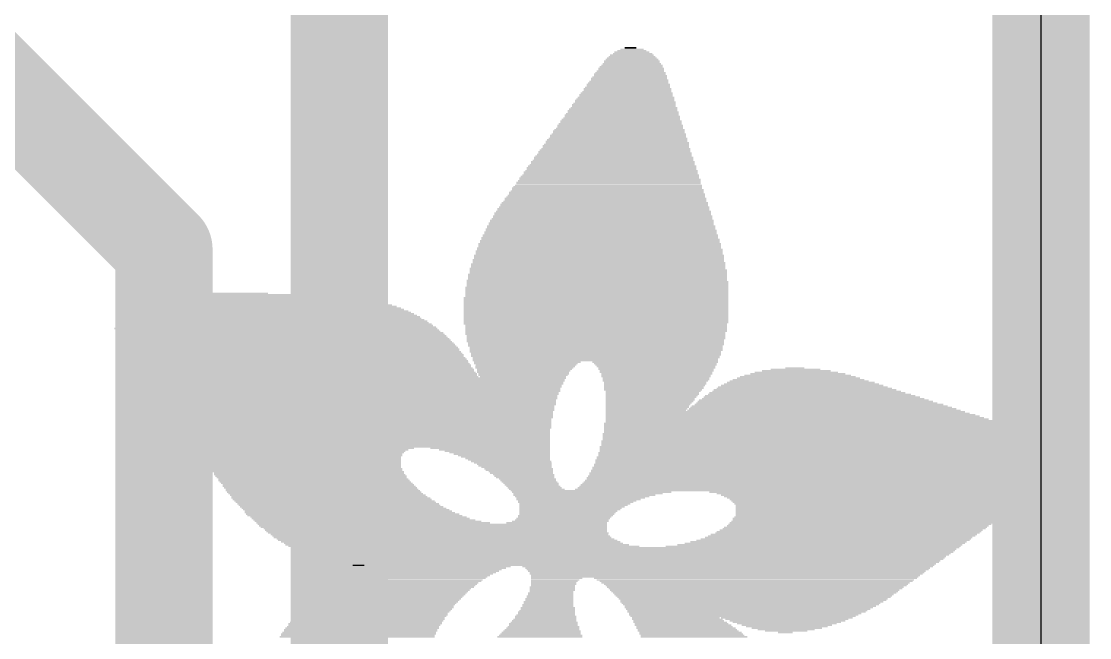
# Model space of a CAD drawing. Extents: x -5.7 to 21.7, y -5.3 to 25.5.
# Drawn here: x 13.852 to 16.637, y 6.608 to 8.215 of the extents above; entities that cross this region are included whole.
import ezdxf

# ---------------------------------------------------------------- set-up
doc = ezdxf.new("R2010")
doc.units = 0
for name, color, linetype in [('1', 12, 'CONTINUOUS'), ('16', 5, 'CONTINUOUS'), ('20', 53, 'CONTINUOUS'), ('21', 40, 'CONTINUOUS')]:
    doc.layers.add(name, color=color, linetype=linetype)

# ---------------------------------------------------------------- blocks, each defined once
blk = doc.blocks.new('RECT')
blk.add_solid([(-0.5, -0.5), (0.5, -0.5), (-0.5, 0.5), (0.5, 0.5)])

msp = doc.modelspace()

# ---------------------------------------------------------------- linework, layer by layer
at = {"layer": '1', "const_width": 0.254}
for points in [[(16.51, 16.51), (16.51, 0)], [(14.6812, 5.1562), (14.6812, 8.5714)], [(14.224, 7.62), (13.354, 8.49)], [(14.224, 7.62), (14.224, 5.969)]]:
    msp.add_lwpolyline(points, dxfattribs=at)
at = {"layer": '1', "const_width": 0.127}
for points in [[(14.2875, 7.62, 1), (14.1605, 7.62)], [(14.1791, 7.5751, 1), (14.2689, 7.6649)]]:
    msp.add_lwpolyline(points, format="xyb", dxfattribs=at)
at = {"layer": '16', "const_width": 0.254}
msp.add_lwpolyline([(16.51, 16.51), (16.51, 0)], dxfattribs=at)
at = {"layer": '20'}
msp.add_line((16.51, 14.097), (16.51, 2.413), dxfattribs=at)

# ---------------------------------------------------------------- block references
at = {"layer": '21'}
for p, xscale, yscale in [((15.4458, 8.1305), 0.1029, 0.0038), ((15.4439, 8.1343), 0.0915, 0.0039), ((15.4438, 8.1382), 0.0762, 0.0038), ((15.4439, 8.142), 0.0609, 0.0038), ((15.4401, 8.1458), 0.0305, 0.0038), ((15.4438, 8.1039), 0.1524, 0.0038), ((15.4438, 8.1115), 0.1448, 0.0038), ((15.4438, 8.1077), 0.1448, 0.0038), ((15.4439, 8.1153), 0.1371, 0.0038), ((15.4439, 8.1191), 0.1295, 0.0038), ((15.4439, 8.1229), 0.1219, 0.0038), ((15.4439, 8.1267), 0.1143, 0.0038), ((15.4401, 8.0734), 0.1905, 0.0038), ((15.4382, 8.0772), 0.1867, 0.0038), ((15.4401, 8.081), 0.1829, 0.0038), ((15.4401, 8.0848), 0.1753, 0.0038), ((15.442, 8.0924), 0.1715, 0.0038), ((15.442, 8.0886), 0.1715, 0.0038), ((15.4419, 8.0962), 0.1638, 0.0039), ((15.4438, 8.1001), 0.16, 0.0038), ((15.4343, 8.0505), 0.2172, 0.0038), ((15.4343, 8.0467), 0.2172, 0.0038), ((15.4343, 8.0543), 0.2096, 0.0038), ((15.4362, 8.0582), 0.2058, 0.0039), ((15.4363, 8.0658), 0.1981, 0.0038), ((15.4382, 8.062), 0.2019, 0.0038), ((15.4382, 8.0696), 0.1943, 0.0038), ((15.4286, 8.0239), 0.2438, 0.0038), ((15.4286, 8.0201), 0.2438, 0.0039), ((15.4305, 8.0277), 0.24, 0.0038), ((15.4305, 8.0315), 0.2324, 0.0038), ((15.4324, 8.0391), 0.2286, 0.0038), ((15.4324, 8.0353), 0.2286, 0.0038), ((15.4324, 8.0429), 0.221, 0.0038), ((15.4229, 7.9972), 0.2705, 0.0038), ((15.4229, 7.9934), 0.2705, 0.0038), ((15.4248, 8.001), 0.2667, 0.0038), ((15.4248, 8.0086), 0.2591, 0.0038), ((15.4267, 8.0048), 0.2629, 0.0038), ((15.4267, 8.0124), 0.2552, 0.0038), ((15.4286, 8.0162), 0.2514, 0.0038), ((15.4172, 7.9629), 0.3048, 0.0038), ((15.4172, 7.9705), 0.2972, 0.0038), ((15.4191, 7.9667), 0.301, 0.0038), ((15.4191, 7.9743), 0.2934, 0.0038), ((15.421, 7.9781), 0.2896, 0.0038), ((15.4191, 7.982), 0.2857, 0.0039), ((15.421, 7.9858), 0.2819, 0.0038), ((15.4229, 7.9896), 0.2781, 0.0038), ((15.4115, 7.9362), 0.3315, 0.0038), ((15.4134, 7.9439), 0.3277, 0.0039), ((15.4134, 7.94), 0.3277, 0.0038), ((15.4134, 7.9477), 0.3201, 0.0038), ((15.4153, 7.9553), 0.3163, 0.0038), ((15.4153, 7.9515), 0.3163, 0.0038), ((15.4153, 7.9591), 0.3086, 0.0038), ((15.4077, 7.9096), 0.3619, 0.0038), ((15.4077, 7.9172), 0.3543, 0.0038), ((15.4077, 7.9134), 0.3543, 0.0038), ((15.4096, 7.921), 0.3505, 0.0038), ((15.4096, 7.9286), 0.3429, 0.0038), ((15.4096, 7.9248), 0.3429, 0.0038), ((15.4115, 7.9324), 0.3391, 0.0038), ((15.4, 7.8791), 0.3924, 0.0038), ((15.4019, 7.8829), 0.3886, 0.0038), ((15.4019, 7.8905), 0.381, 0.0038), ((15.4019, 7.8867), 0.381, 0.0038), ((15.4038, 7.8943), 0.3772, 0.0038), ((15.4038, 7.9019), 0.3696, 0.0038), ((15.4057, 7.8981), 0.3734, 0.0038), ((15.4058, 7.9058), 0.3657, 0.0039), ((15.3944, 7.8524), 0.4191, 0.0038), ((15.3963, 7.86), 0.4153, 0.0038), ((15.3963, 7.8562), 0.4153, 0.0038), ((15.3962, 7.8638), 0.4076, 0.0038), ((15.3981, 7.8677), 0.4038, 0.0039), ((15.3981, 7.8753), 0.3962, 0.0038), ((15.4, 7.8715), 0.4, 0.0038), ((15.3905, 7.8257), 0.4496, 0.0038), ((15.3905, 7.8334), 0.442, 0.0038), ((15.3905, 7.8296), 0.442, 0.0039), ((15.3924, 7.8372), 0.4382, 0.0038), ((15.3924, 7.841), 0.4306, 0.0038), ((15.3943, 7.8486), 0.4268, 0.0038), ((15.3943, 7.8448), 0.4268, 0.0038), ((15.3829, 7.7953), 0.4801, 0.0038), ((15.3848, 7.7991), 0.4762, 0.0038), ((15.3848, 7.8067), 0.4686, 0.0038), ((15.3867, 7.8029), 0.4724, 0.0038), ((15.3867, 7.8105), 0.4648, 0.0038), ((15.3886, 7.8143), 0.461, 0.0038), ((15.3886, 7.8219), 0.4534, 0.0038), ((15.3886, 7.8181), 0.4534, 0.0038), ((15.3772, 7.7686), 0.5067, 0.0038), ((15.3791, 7.7724), 0.5029, 0.0038), ((15.3791, 7.78), 0.4953, 0.0038), ((15.381, 7.7762), 0.4991, 0.0038), ((15.381, 7.7838), 0.4915, 0.0038), ((15.3829, 7.7876), 0.4877, 0.0038), ((15.3829, 7.7915), 0.4801, 0.0039), ((15.3734, 7.7419), 0.5373, 0.0038), ((15.3734, 7.7457), 0.5295, 0.0038), ((15.3753, 7.7534), 0.5257, 0.0039), ((15.3753, 7.7495), 0.5257, 0.0038), ((15.3753, 7.7572), 0.5181, 0.0038), ((15.3772, 7.761), 0.5143, 0.0038), ((15.3791, 7.7648), 0.5105, 0.0038), ((15.3677, 7.7153), 0.5639, 0.0039), ((15.3677, 7.7114), 0.5639, 0.0038), ((15.3696, 7.7191), 0.5601, 0.0038), ((15.3696, 7.7267), 0.5525, 0.0038), ((15.3696, 7.7229), 0.5525, 0.0038), ((15.3715, 7.7305), 0.5487, 0.0038), ((15.3715, 7.7381), 0.5411, 0.0038), ((15.3715, 7.7343), 0.5411, 0.0038), ((15.3639, 7.6886), 0.5867, 0.0038), ((15.3639, 7.6848), 0.5867, 0.0038), ((15.3658, 7.6962), 0.5829, 0.0038), ((15.3658, 7.6924), 0.5829, 0.0038), ((15.3658, 7.7), 0.5753, 0.0038), ((15.3677, 7.7076), 0.5715, 0.0038), ((15.3677, 7.7038), 0.5715, 0.0038), ((15.3619, 7.6581), 0.6134, 0.0038), ((15.3619, 7.6657), 0.6058, 0.0038), ((15.3619, 7.6619), 0.6058, 0.0038), ((15.3619, 7.6733), 0.5982, 0.0038), ((15.3638, 7.6695), 0.602, 0.0038), ((15.3638, 7.681), 0.5944, 0.0038), ((15.3638, 7.6772), 0.5944, 0.0039), ((15.36, 7.6352), 0.6324, 0.0038), ((15.36, 7.6314), 0.6324, 0.0038), ((15.36, 7.6429), 0.6248, 0.0038), ((15.36, 7.6391), 0.6248, 0.0039), ((15.36, 7.6505), 0.6172, 0.0038), ((15.3619, 7.6467), 0.621, 0.0038), ((15.3619, 7.6543), 0.6134, 0.0038), ((15.3582, 7.6048), 0.6515, 0.0038), ((15.3582, 7.601), 0.6515, 0.0039), ((15.3582, 7.6162), 0.6439, 0.0038), ((15.3582, 7.6124), 0.6439, 0.0038), ((15.3582, 7.6086), 0.6439, 0.0038), ((15.3581, 7.6238), 0.6362, 0.0038), ((15.3601, 7.62), 0.6401, 0.0038), ((15.36, 7.6276), 0.6324, 0.0038), ((15.3562, 7.5819), 0.663, 0.0038), ((15.3562, 7.5781), 0.663, 0.0038), ((15.3562, 7.5743), 0.663, 0.0038), ((15.3562, 7.5933), 0.6554, 0.0038), ((15.3562, 7.5895), 0.6554, 0.0038), ((15.3581, 7.5857), 0.6592, 0.0038), ((15.3582, 7.5971), 0.6515, 0.0038), ((15.3543, 7.5552), 0.6744, 0.0038), ((15.3543, 7.5514), 0.6744, 0.0038), ((15.3543, 7.5476), 0.6744, 0.0038), ((15.3543, 7.5705), 0.6668, 0.0038), ((15.3562, 7.5667), 0.6706, 0.0038), ((15.3562, 7.5629), 0.6706, 0.0039), ((15.3562, 7.559), 0.6706, 0.0038), ((15.3524, 7.5209), 0.6858, 0.0038), ((15.3524, 7.5171), 0.6858, 0.0038), ((15.3524, 7.54), 0.6782, 0.0038), ((15.3543, 7.5362), 0.682, 0.0038), ((15.3543, 7.5324), 0.682, 0.0038), ((15.3543, 7.5286), 0.682, 0.0038), ((15.3543, 7.5248), 0.682, 0.0039), ((15.3543, 7.5438), 0.6744, 0.0038), ((14.4514, 7.4905), 0.6287, 0.0038), ((14.4475, 7.4943), 0.6058, 0.0038), ((14.4399, 7.4981), 0.5754, 0.0038), ((14.4323, 7.5019), 0.5372, 0.0038), ((14.3447, 7.5057), 0.3009, 0.0038), ((15.3505, 7.4943), 0.6896, 0.0038), ((15.3505, 7.4905), 0.6896, 0.0038), ((15.3524, 7.5133), 0.6858, 0.0038), ((15.3524, 7.5095), 0.6858, 0.0038), ((15.3524, 7.5057), 0.6858, 0.0038), ((15.3524, 7.5019), 0.6858, 0.0038), ((15.3524, 7.4981), 0.6858, 0.0038), ((14.478, 7.4676), 0.7278, 0.0038), ((14.4818, 7.4638), 0.7354, 0.0038), ((14.4742, 7.4714), 0.7124, 0.0038), ((14.4647, 7.479), 0.6858, 0.0038), ((14.4704, 7.4752), 0.6972, 0.0038), ((14.4609, 7.4828), 0.6705, 0.0038), ((14.4571, 7.4867), 0.6477, 0.0039), ((15.3505, 7.4867), 0.6896, 0.0039), ((15.3505, 7.4828), 0.6896, 0.0038), ((15.3505, 7.479), 0.6896, 0.0038), ((15.3505, 7.4752), 0.6896, 0.0038), ((15.3505, 7.4714), 0.6896, 0.0038), ((15.3505, 7.4676), 0.6896, 0.0038), ((15.3505, 7.4638), 0.6896, 0.0038), ((14.5046, 7.4333), 0.8115, 0.0038), ((14.5009, 7.4371), 0.8039, 0.0038), ((14.4971, 7.4447), 0.7887, 0.0038), ((14.499, 7.4409), 0.7925, 0.0038), ((14.4875, 7.4562), 0.762, 0.0038), ((14.4913, 7.4524), 0.7696, 0.0038), ((14.4952, 7.4486), 0.7773, 0.0039), ((14.4856, 7.46), 0.7506, 0.0038), ((15.3505, 7.46), 0.6896, 0.0038), ((15.3505, 7.4562), 0.6896, 0.0038), ((15.3505, 7.4524), 0.6896, 0.0038), ((15.3505, 7.4486), 0.6896, 0.0039), ((15.3505, 7.4447), 0.6896, 0.0038), ((15.3505, 7.4409), 0.6896, 0.0038), ((15.3505, 7.4371), 0.6896, 0.0038), ((15.3505, 7.4333), 0.6896, 0.0038), ((14.5161, 7.4143), 0.842, 0.0038), ((14.5104, 7.4257), 0.823, 0.0038), ((14.5123, 7.4219), 0.8268, 0.0038), ((14.5161, 7.4181), 0.8344, 0.0038), ((14.5199, 7.4104), 0.842, 0.0039), ((14.5218, 7.4066), 0.8458, 0.0038), ((14.5066, 7.4295), 0.8153, 0.0038), ((15.3505, 7.4295), 0.6896, 0.0038), ((15.3486, 7.4257), 0.6858, 0.0038), ((15.3505, 7.4219), 0.682, 0.0038), ((15.3505, 7.4181), 0.682, 0.0038), ((15.3505, 7.4143), 0.682, 0.0038), ((15.3505, 7.4104), 0.682, 0.0039), ((15.3505, 7.4066), 0.682, 0.0038), ((14.5256, 7.4028), 0.8534, 0.0038), ((14.5276, 7.399), 0.8573, 0.0038), ((14.5295, 7.3952), 0.8611, 0.0038), ((14.5333, 7.3914), 0.8611, 0.0038), ((14.5352, 7.3876), 0.8649, 0.0038), ((14.5371, 7.3838), 0.8687, 0.0038), ((14.5409, 7.38), 0.8687, 0.0038), ((15.3486, 7.4028), 0.6782, 0.0038), ((15.3486, 7.399), 0.6782, 0.0038), ((15.3505, 7.3952), 0.6744, 0.0038), ((15.3505, 7.3914), 0.6744, 0.0038), ((15.3505, 7.3876), 0.6744, 0.0038), ((15.3486, 7.3838), 0.6706, 0.0038), ((15.3486, 7.38), 0.6706, 0.0038), ((14.5427, 7.3762), 0.8725, 0.0038), ((14.5465, 7.3723), 0.8725, 0.0039), ((14.5485, 7.3685), 0.8763, 0.0038), ((14.5523, 7.3647), 0.8763, 0.0038), ((14.5562, 7.3609), 0.8763, 0.0038), ((14.5562, 7.3571), 0.8763, 0.0038), ((14.56, 7.3533), 0.8763, 0.0038), ((14.5638, 7.3495), 0.8763, 0.0038), ((15.3505, 7.3762), 0.6668, 0.0038), ((15.3505, 7.3723), 0.6668, 0.0039), ((15.3486, 7.3685), 0.663, 0.0038), ((15.3505, 7.3647), 0.6592, 0.0038), ((15.3505, 7.3609), 0.6592, 0.0038), ((15.3505, 7.3571), 0.6592, 0.0038), ((15.3486, 7.3533), 0.6553, 0.0038), ((15.3505, 7.3495), 0.6515, 0.0038), ((14.5657, 7.3457), 0.8801, 0.0038), ((14.5676, 7.3419), 0.8763, 0.0038), ((14.5732, 7.3342), 0.8801, 0.0039), ((14.5714, 7.3381), 0.8763, 0.0038), ((14.577, 7.3304), 0.8801, 0.0038), ((14.579, 7.3266), 0.8763, 0.0038), ((14.5828, 7.3228), 0.8763, 0.0038), ((15.3486, 7.3419), 0.6477, 0.0038), ((15.3505, 7.3457), 0.6515, 0.0038), ((15.3486, 7.3342), 0.6401, 0.0039), ((15.3486, 7.3304), 0.6401, 0.0038), ((15.3505, 7.3381), 0.6439, 0.0038), ((15.1715, 7.3266), 0.2781, 0.0038), ((15.1677, 7.3228), 0.2705, 0.0038), ((15.5048, 7.3266), 0.3276, 0.0038), ((15.5048, 7.3228), 0.32, 0.0038), ((14.5846, 7.319), 0.8801, 0.0038), ((14.5866, 7.3152), 0.8763, 0.0038), ((14.5904, 7.3114), 0.8763, 0.0038), ((14.5943, 7.3076), 0.8763, 0.0038), ((14.5943, 7.3038), 0.8763, 0.0038), ((14.5981, 7.3), 0.8763, 0.0038), ((14.6019, 7.2961), 0.8763, 0.0039), ((15.1657, 7.3152), 0.259, 0.0038), ((15.1638, 7.3114), 0.2552, 0.0038), ((15.1677, 7.319), 0.2629, 0.0038), ((15.1638, 7.3076), 0.2476, 0.0038), ((15.1619, 7.3038), 0.2438, 0.0038), ((15.16, 7.3), 0.24, 0.0038), ((15.1619, 7.2961), 0.2362, 0.0039), ((15.5067, 7.319), 0.3162, 0.0038), ((15.5067, 7.3152), 0.3086, 0.0038), ((15.5086, 7.3114), 0.3048, 0.0038), ((15.5067, 7.3076), 0.301, 0.0038), ((15.5086, 7.3038), 0.2972, 0.0038), ((15.5067, 7.3), 0.2934, 0.0038), ((15.5086, 7.2961), 0.2896, 0.0039), ((15.8763, 7.2961), 0.2477, 0.0039), ((15.8725, 7.3), 0.2171, 0.0038), ((15.8725, 7.3038), 0.1791, 0.0038), ((15.8706, 7.3076), 0.1295, 0.0038), ((15.8687, 7.3114), 0.0495, 0.0038), ((14.6019, 7.2923), 0.8763, 0.0038), ((14.6057, 7.2885), 0.8763, 0.0038), ((14.7218, 7.2847), 1.1011, 0.0038), ((14.7218, 7.2809), 1.0935, 0.0038), ((14.7218, 7.2771), 1.0935, 0.0038), ((14.7218, 7.2733), 1.0859, 0.0038), ((14.7238, 7.2695), 1.0821, 0.0038), ((14.7238, 7.2657), 1.0745, 0.0038), ((15.16, 7.2923), 0.2324, 0.0038), ((15.16, 7.2885), 0.2248, 0.0038), ((15.5067, 7.2923), 0.2858, 0.0038), ((15.5067, 7.2885), 0.2858, 0.0038), ((15.5067, 7.2847), 0.2782, 0.0038), ((15.5067, 7.2809), 0.2782, 0.0038), ((15.5048, 7.2771), 0.2744, 0.0038), ((15.5048, 7.2733), 0.2667, 0.0038), ((15.5048, 7.2695), 0.2667, 0.0038), ((15.5029, 7.2657), 0.2629, 0.0038), ((15.8877, 7.2657), 0.423, 0.0038), ((15.8858, 7.2695), 0.4038, 0.0038), ((15.8839, 7.2733), 0.3848, 0.0038), ((15.8801, 7.2771), 0.362, 0.0038), ((15.8782, 7.2809), 0.3429, 0.0038), ((15.8782, 7.2847), 0.32, 0.0038), ((15.8763, 7.2885), 0.301, 0.0038), ((15.8763, 7.2923), 0.2781, 0.0038), ((14.7238, 7.2619), 1.0745, 0.0038), ((14.7237, 7.2581), 1.0668, 0.0039), ((14.7256, 7.2542), 1.0629, 0.0038), ((14.7256, 7.2466), 1.0553, 0.0038), ((14.7276, 7.2504), 1.0591, 0.0038), ((14.7276, 7.2428), 1.0515, 0.0038), ((14.7276, 7.239), 1.0439, 0.0038), ((15.501, 7.2619), 0.2591, 0.0038), ((15.501, 7.2581), 0.2591, 0.0039), ((15.4991, 7.2542), 0.2553, 0.0038), ((15.4991, 7.2504), 0.2476, 0.0038), ((15.4972, 7.2466), 0.2438, 0.0038), ((15.4972, 7.2428), 0.2438, 0.0038), ((15.4953, 7.239), 0.24, 0.0038), ((15.9087, 7.239), 0.5487, 0.0038), ((15.9068, 7.2428), 0.5295, 0.0038), ((15.9011, 7.2466), 0.5105, 0.0038), ((15.8992, 7.2504), 0.4915, 0.0038), ((15.8953, 7.2542), 0.4762, 0.0038), ((15.8934, 7.2581), 0.4572, 0.0039), ((15.8896, 7.2619), 0.442, 0.0038), ((14.7276, 7.2352), 1.0439, 0.0038), ((14.7294, 7.2314), 1.0401, 0.0038), ((14.7294, 7.2276), 1.0325, 0.0038), ((14.7314, 7.2238), 1.0287, 0.0038), ((14.7314, 7.22), 1.0287, 0.0039), ((14.7332, 7.2161), 1.0249, 0.0038), ((14.7332, 7.2123), 1.0173, 0.0038), ((15.4934, 7.2352), 0.2362, 0.0038), ((15.4915, 7.2314), 0.2324, 0.0038), ((15.4915, 7.2276), 0.2324, 0.0038), ((15.4896, 7.2238), 0.2286, 0.0038), ((15.4858, 7.2161), 0.2209, 0.0038), ((15.4877, 7.22), 0.2247, 0.0039), ((15.4839, 7.2123), 0.2171, 0.0038), ((15.9334, 7.2123), 0.6668, 0.0038), ((15.9316, 7.2161), 0.6477, 0.0038), ((15.9258, 7.22), 0.6286, 0.0039), ((15.922, 7.2238), 0.6134, 0.0038), ((15.9182, 7.2276), 0.5982, 0.0038), ((15.9163, 7.2314), 0.5791, 0.0038), ((15.9125, 7.2352), 0.5639, 0.0038), ((14.7352, 7.2085), 1.0135, 0.0038), ((14.7352, 7.2047), 1.0135, 0.0038), ((14.7371, 7.2009), 1.0096, 0.0038), ((14.7371, 7.1971), 1.002, 0.0038), ((14.739, 7.1933), 0.9982, 0.0038), ((14.739, 7.1895), 0.9982, 0.0038), ((14.7409, 7.1857), 0.9944, 0.0038), ((15.482, 7.2047), 0.2133, 0.0038), ((15.8439, 7.1971), 0.9372, 0.0038), ((15.8496, 7.1933), 0.9486, 0.0038), ((15.863, 7.1857), 0.9753, 0.0038), ((15.4839, 7.2085), 0.2171, 0.0038), ((15.4801, 7.2009), 0.2095, 0.0038), ((15.8573, 7.1895), 0.9639, 0.0038), ((15.9449, 7.2009), 0.7125, 0.0038), ((15.9411, 7.2047), 0.6973, 0.0038), ((15.9372, 7.2085), 0.682, 0.0038), ((14.7428, 7.1819), 0.9906, 0.0039), ((14.7409, 7.178), 0.9868, 0.0038), ((14.7428, 7.1742), 0.983, 0.0038), ((14.7447, 7.1704), 0.9792, 0.0038), ((14.7466, 7.1666), 0.9754, 0.0038), ((14.7466, 7.1628), 0.9754, 0.0038), ((14.7485, 7.159), 0.9716, 0.0038), ((14.7504, 7.1552), 0.9678, 0.0038), ((15.8896, 7.1666), 1.0364, 0.0038), ((15.8953, 7.1628), 1.0478, 0.0038), ((15.9029, 7.159), 1.063, 0.0038), ((15.9087, 7.1552), 1.0745, 0.0038), ((15.8744, 7.178), 0.9982, 0.0038), ((15.8801, 7.1742), 1.0096, 0.0038), ((15.8858, 7.1704), 1.021, 0.0038), ((15.8687, 7.1819), 0.9867, 0.0039), ((14.7505, 7.1514), 0.9601, 0.0038), ((14.7505, 7.1476), 0.9601, 0.0038), ((14.7523, 7.1438), 0.9563, 0.0039), ((14.7543, 7.1399), 0.9525, 0.0038), ((14.7561, 7.1361), 0.9487, 0.0038), ((14.7561, 7.1323), 0.9487, 0.0038), ((14.7581, 7.1285), 0.9449, 0.0038), ((15.9258, 7.1399), 1.1164, 0.0038), ((15.9296, 7.1361), 1.124, 0.0038), ((15.9315, 7.1323), 1.1278, 0.0038), ((15.9353, 7.1285), 1.1354, 0.0038), ((15.9239, 7.1438), 1.1049, 0.0039), ((15.9144, 7.1514), 1.0859, 0.0038), ((15.9182, 7.1476), 1.0935, 0.0038), ((14.7599, 7.1247), 0.9411, 0.0038), ((14.7619, 7.1209), 0.9373, 0.0038), ((14.7619, 7.1171), 0.9373, 0.0038), ((14.7637, 7.1133), 0.9335, 0.0038), ((14.7657, 7.1095), 0.9297, 0.0038), ((14.7657, 7.1057), 0.9297, 0.0039), ((14.5904, 7.1018), 0.5715, 0.0038), ((15.0743, 7.1018), 0.3124, 0.0038), ((15.9411, 7.1057), 1.1621, 0.0039), ((15.9411, 7.1018), 1.1621, 0.0038), ((15.9372, 7.1209), 1.1468, 0.0038), ((15.9391, 7.1171), 1.1506, 0.0038), ((15.9391, 7.1133), 1.1506, 0.0038), ((15.9411, 7.1095), 1.1545, 0.0038), ((15.9372, 7.1247), 1.1392, 0.0038), ((14.5847, 7.098), 0.5524, 0.0038), ((14.5828, 7.0942), 0.541, 0.0038), ((14.5809, 7.0904), 0.5372, 0.0038), ((14.5809, 7.0866), 0.5296, 0.0038), ((14.5828, 7.0828), 0.5258, 0.0038), ((14.5828, 7.079), 0.5182, 0.0038), ((14.5828, 7.0752), 0.5182, 0.0038), ((14.5847, 7.0714), 0.5144, 0.0038), ((15.0857, 7.098), 0.2896, 0.0038), ((15.0934, 7.0942), 0.2743, 0.0038), ((15.0991, 7.0904), 0.2629, 0.0038), ((15.1048, 7.0866), 0.2515, 0.0038), ((15.1105, 7.0828), 0.2401, 0.0038), ((15.1143, 7.079), 0.2324, 0.0038), ((15.12, 7.0752), 0.221, 0.0038), ((15.1238, 7.0714), 0.2134, 0.0038), ((15.9392, 7.0714), 1.1811, 0.0038), ((15.9411, 7.079), 1.1773, 0.0038), ((15.9411, 7.0752), 1.1773, 0.0038), ((15.943, 7.0866), 1.1735, 0.0038), ((15.943, 7.0828), 1.1735, 0.0038), ((15.9411, 7.0904), 1.1697, 0.0038), ((15.943, 7.098), 1.1659, 0.0038), ((15.943, 7.0942), 1.1659, 0.0038), ((14.5866, 7.0676), 0.5106, 0.0039), ((14.5885, 7.0637), 0.5068, 0.0038), ((14.5885, 7.0599), 0.5068, 0.0038), ((14.5904, 7.0561), 0.503, 0.0038), ((14.5923, 7.0523), 0.4992, 0.0038), ((14.5942, 7.0485), 0.503, 0.0038), ((14.5962, 7.0447), 0.4991, 0.0038), ((15.1295, 7.0676), 0.2096, 0.0039), ((15.1334, 7.0637), 0.2019, 0.0038), ((15.1372, 7.0599), 0.1943, 0.0038), ((15.1391, 7.0561), 0.1905, 0.0038), ((15.1429, 7.0523), 0.1829, 0.0038), ((15.1486, 7.0485), 0.1791, 0.0038), ((15.1505, 7.0447), 0.1753, 0.0038), ((15.9335, 7.0447), 1.1925, 0.0038), ((15.9373, 7.0523), 1.1925, 0.0038), ((15.9373, 7.0485), 1.1925, 0.0038), ((15.9392, 7.0599), 1.1887, 0.0038), ((15.9392, 7.0561), 1.1887, 0.0038), ((15.9392, 7.0676), 1.1811, 0.0039), ((15.9411, 7.0637), 1.1849, 0.0038), ((14.6, 7.0409), 0.4991, 0.0038), ((14.6019, 7.0371), 0.4953, 0.0038), ((14.6038, 7.0333), 0.4991, 0.0038), ((14.6075, 7.0295), 0.4991, 0.0039), ((14.6095, 7.0256), 0.4953, 0.0038), ((14.6151, 7.018), 0.4991, 0.0038), ((14.6133, 7.0218), 0.4953, 0.0038), ((15.1543, 7.0409), 0.1676, 0.0038), ((15.1562, 7.0371), 0.1638, 0.0038), ((15.1619, 7.0333), 0.16, 0.0038), ((15.1638, 7.0295), 0.1562, 0.0039), ((15.1657, 7.0256), 0.1524, 0.0038), ((15.1714, 7.0218), 0.1486, 0.0038), ((15.1733, 7.018), 0.1448, 0.0038), ((15.922, 7.018), 1.2002, 0.0038), ((15.9258, 7.0256), 1.2002, 0.0038), ((15.9258, 7.0218), 1.2002, 0.0038), ((15.9277, 7.0295), 1.1964, 0.0039), ((15.9315, 7.0371), 1.1964, 0.0038), ((15.9315, 7.0333), 1.1964, 0.0038), ((15.9335, 7.0409), 1.1925, 0.0038), ((14.6189, 7.0142), 0.4991, 0.0038), ((14.6227, 7.0104), 0.4991, 0.0038), ((14.6265, 7.0066), 0.4991, 0.0038), ((14.6285, 7.0028), 0.503, 0.0038), ((14.6323, 6.999), 0.503, 0.0038), ((14.6362, 6.9952), 0.5029, 0.0038), ((14.6381, 6.9914), 0.5067, 0.0039), ((14.6419, 6.9875), 0.5067, 0.0038), ((15.1771, 7.0142), 0.1448, 0.0038), ((15.181, 7.0104), 0.1447, 0.0038), ((15.1829, 7.0066), 0.1409, 0.0038), ((15.1867, 7.0028), 0.1409, 0.0038), ((15.1905, 6.999), 0.141, 0.0038), ((15.1962, 6.9952), 0.1448, 0.0038), ((15.8134, 6.9914), 1.3716, 0.0039), ((15.3391, 6.9875), 0.4153, 0.0038), ((15.8991, 6.9952), 1.2078, 0.0038), ((15.9049, 6.999), 1.2039, 0.0038), ((15.9087, 7.0028), 1.2039, 0.0038), ((15.9125, 7.0066), 1.2039, 0.0038), ((15.9163, 7.0104), 1.204, 0.0038), ((15.9182, 7.0142), 1.2002, 0.0038), ((16.0706, 6.9875), 0.8496, 0.0038), ((14.6456, 6.9837), 0.5067, 0.0038), ((14.6514, 6.9799), 0.5105, 0.0038), ((14.659, 6.9723), 0.5182, 0.0038), ((14.6552, 6.9761), 0.5105, 0.0038), ((14.6628, 6.9685), 0.5182, 0.0038), ((14.6685, 6.9647), 0.522, 0.0038), ((14.6723, 6.9609), 0.522, 0.0038), ((15.3295, 6.9837), 0.3886, 0.0038), ((15.32, 6.9799), 0.3696, 0.0038), ((15.3143, 6.9761), 0.3506, 0.0038), ((15.3105, 6.9723), 0.3353, 0.0038), ((15.3048, 6.9685), 0.3239, 0.0038), ((15.301, 6.9647), 0.3086, 0.0038), ((15.2972, 6.9609), 0.3009, 0.0038), ((16.0782, 6.9837), 0.8268, 0.0038), ((16.0801, 6.9799), 0.8078, 0.0038), ((16.0821, 6.9761), 0.7963, 0.0038), ((16.0839, 6.9723), 0.7848, 0.0038), ((16.0839, 6.9685), 0.7696, 0.0038), ((16.0839, 6.9647), 0.762, 0.0038), ((16.0839, 6.9609), 0.7544, 0.0038), ((14.678, 6.9571), 0.5258, 0.0038), ((14.6818, 6.9533), 0.5258, 0.0039), ((14.6875, 6.9494), 0.5295, 0.0038), ((14.6933, 6.9456), 0.5334, 0.0038), ((14.699, 6.9418), 0.5372, 0.0038), ((14.7047, 6.938), 0.541, 0.0038), ((14.7085, 6.9342), 0.5486, 0.0038), ((15.2953, 6.9571), 0.2895, 0.0038), ((15.2915, 6.9533), 0.2819, 0.0039), ((15.2877, 6.9494), 0.2743, 0.0038), ((15.2839, 6.9456), 0.2667, 0.0038), ((15.2781, 6.938), 0.2552, 0.0038), ((15.2762, 6.9342), 0.2514, 0.0038), ((15.282, 6.9418), 0.2629, 0.0038), ((16.082, 6.9571), 0.743, 0.0038), ((16.082, 6.9533), 0.7354, 0.0039), ((16.0801, 6.9494), 0.7316, 0.0038), ((16.0763, 6.9456), 0.7239, 0.0038), ((16.0743, 6.9418), 0.7201, 0.0038), ((16.0706, 6.938), 0.7125, 0.0038), ((16.0687, 6.9342), 0.7087, 0.0038), ((14.7162, 6.9304), 0.5563, 0.0038), ((14.7218, 6.9266), 0.5601, 0.0038), ((14.7314, 6.9228), 0.5639, 0.0038), ((14.737, 6.919), 0.5677, 0.0038), ((14.7466, 6.9152), 0.5792, 0.0039), ((14.7561, 6.9113), 0.5905, 0.0038), ((14.7695, 6.9075), 0.6096, 0.0038), ((14.9238, 6.9037), 0.9106, 0.0038), ((15.2477, 6.9075), 0.2629, 0.0038), ((15.2572, 6.9113), 0.2515, 0.0038), ((15.261, 6.9152), 0.2439, 0.0039), ((15.2648, 6.919), 0.2439, 0.0038), ((15.2705, 6.9266), 0.2476, 0.0038), ((15.2686, 6.9228), 0.2438, 0.0038), ((15.2743, 6.9304), 0.2476, 0.0038), ((16.0382, 6.9037), 0.6858, 0.0038), ((16.042, 6.9075), 0.6858, 0.0038), ((16.0477, 6.9113), 0.6896, 0.0038), ((16.0534, 6.919), 0.6934, 0.0038), ((16.0515, 6.9152), 0.6896, 0.0039), ((16.0592, 6.9228), 0.6973, 0.0038), ((16.063, 6.9266), 0.6973, 0.0038), ((16.0668, 6.9304), 0.7049, 0.0038), ((14.9257, 6.8999), 0.9068, 0.0038), ((14.9276, 6.8961), 0.903, 0.0038), ((14.9314, 6.8923), 0.8954, 0.0038), ((14.9333, 6.8885), 0.8916, 0.0038), ((14.9352, 6.8847), 0.8878, 0.0038), ((14.939, 6.8809), 0.8878, 0.0038), ((14.9428, 6.8771), 0.8801, 0.0039), ((15.9963, 6.8771), 0.6934, 0.0039), ((16.0058, 6.8809), 0.6896, 0.0038), ((16.0096, 6.8847), 0.6896, 0.0038), ((16.0153, 6.8885), 0.6858, 0.0038), ((16.023, 6.8923), 0.6858, 0.0038), ((16.0268, 6.8961), 0.6858, 0.0038), ((16.0325, 6.8999), 0.682, 0.0038), ((14.9466, 6.8732), 0.8801, 0.0038), ((14.9505, 6.8694), 0.8801, 0.0038), ((14.9581, 6.8656), 0.8801, 0.0038), ((14.9638, 6.8618), 0.8839, 0.0038), ((14.9714, 6.858), 0.884, 0.0038), ((14.9791, 6.8542), 0.8839, 0.0038), ((14.9886, 6.8504), 0.8953, 0.0038), ((15.9334, 6.8504), 0.743, 0.0038), ((15.9468, 6.8542), 0.7315, 0.0038), ((15.9563, 6.858), 0.7201, 0.0038), ((15.9677, 6.8618), 0.7124, 0.0038), ((15.9754, 6.8656), 0.7049, 0.0038), ((15.983, 6.8694), 0.6973, 0.0038), ((15.9906, 6.8732), 0.6972, 0.0038), ((15.0057, 6.8466), 0.9144, 0.0038), ((15.4267, 6.8428), 1.7412, 0.0038), ((15.4267, 6.839), 1.726, 0.0039), ((15.4286, 6.8351), 1.7145, 0.0038), ((15.4305, 6.8313), 1.703, 0.0038), ((15.4305, 6.8275), 1.6878, 0.0038), ((15.4324, 6.8237), 1.6764, 0.0038), ((15.9163, 6.8466), 0.7696, 0.0038), ((15.4343, 6.8199), 1.6574, 0.0038), ((15.4382, 6.8161), 1.6421, 0.0038), ((15.442, 6.8123), 1.6269, 0.0038), ((15.4438, 6.8085), 1.6078, 0.0038), ((15.4496, 6.8047), 1.5887, 0.0038), ((15.4553, 6.8009), 1.5621, 0.0039), ((14.7314, 6.797), 0.0305, 0.0038), ((14.9543, 6.7932), 0.3467, 0.0038), ((15.5143, 6.797), 1.4364, 0.0038), ((15.6934, 6.7932), 1.0706, 0.0038), ((14.8838, 6.7666), 0.3657, 0.0038), ((14.8914, 6.7704), 0.3658, 0.0038), ((14.9009, 6.7742), 0.362, 0.0038), ((14.9105, 6.778), 0.3581, 0.0038), ((14.92, 6.7818), 0.3543, 0.0038), ((14.9295, 6.7856), 0.3505, 0.0038), ((14.9428, 6.7894), 0.3467, 0.0038), ((15.6934, 6.7894), 1.0554, 0.0038), ((15.6934, 6.7856), 1.0478, 0.0038), ((15.6915, 6.7818), 1.0363, 0.0038), ((15.6915, 6.778), 1.0287, 0.0038), ((15.6896, 6.7742), 1.0249, 0.0038), ((15.6877, 6.7704), 1.0135, 0.0038), ((15.6858, 6.7666), 1.0097, 0.0038), ((14.8419, 6.7399), 0.381, 0.0038), ((14.8457, 6.7437), 0.381, 0.0038), ((14.8514, 6.7475), 0.3772, 0.0038), ((14.8571, 6.7513), 0.3734, 0.0038), ((14.8647, 6.7551), 0.3734, 0.0038), ((14.8685, 6.7589), 0.3734, 0.0038), ((14.878, 6.7628), 0.3695, 0.0039), ((15.2362, 6.7399), 0.1181, 0.0038), ((15.2476, 6.7628), 0.1334, 0.0039), ((15.2438, 6.7589), 0.1258, 0.0038), ((15.2419, 6.7551), 0.122, 0.0038), ((15.24, 6.7513), 0.1182, 0.0038), ((15.24, 6.7475), 0.1182, 0.0038), ((15.2381, 6.7437), 0.1143, 0.0038), ((15.7658, 6.7628), 0.842, 0.0039), ((15.7658, 6.7589), 0.8268, 0.0038), ((15.7677, 6.7551), 0.8154, 0.0038), ((15.7658, 6.7513), 0.8039, 0.0038), ((15.7677, 6.7475), 0.7925, 0.0038), ((15.7677, 6.7437), 0.7848, 0.0038), ((15.7658, 6.7399), 0.7734, 0.0038), ((14.8038, 6.7094), 0.3887, 0.0038), ((14.8076, 6.7132), 0.3886, 0.0038), ((14.8133, 6.717), 0.3848, 0.0038), ((14.8171, 6.7208), 0.3848, 0.0038), ((14.8209, 6.7247), 0.3848, 0.0039), ((14.8247, 6.7285), 0.3848, 0.0038), ((14.8304, 6.7323), 0.381, 0.0038), ((14.8342, 6.7361), 0.381, 0.0038), ((15.2286, 6.7094), 0.1257, 0.0038), ((15.2305, 6.717), 0.1219, 0.0038), ((15.2305, 6.7132), 0.1219, 0.0038), ((15.2324, 6.7247), 0.1181, 0.0039), ((15.2324, 6.7208), 0.1181, 0.0038), ((15.2343, 6.7285), 0.1143, 0.0038), ((15.2362, 6.7361), 0.1181, 0.0038), ((15.2362, 6.7323), 0.1181, 0.0038), ((15.7658, 6.7361), 0.7658, 0.0038), ((15.7639, 6.7323), 0.7544, 0.0038), ((15.7639, 6.7285), 0.7468, 0.0038), ((15.7639, 6.7247), 0.7391, 0.0039), ((15.762, 6.7208), 0.7277, 0.0038), ((15.762, 6.717), 0.7201, 0.0038), ((15.762, 6.7132), 0.7125, 0.0038), ((15.7601, 6.7094), 0.7011, 0.0038), ((14.779, 6.6827), 0.3924, 0.0038), ((14.7828, 6.6866), 0.3924, 0.0039), ((14.7847, 6.6904), 0.3886, 0.0038), ((14.7885, 6.6942), 0.3886, 0.0038), ((14.7923, 6.698), 0.3886, 0.0038), ((14.7961, 6.7018), 0.3886, 0.0038), ((14.8, 6.7056), 0.3887, 0.0038), ((15.2248, 6.6866), 0.1409, 0.0039), ((15.2248, 6.6827), 0.1409, 0.0038), ((15.2248, 6.6942), 0.1333, 0.0038), ((15.2248, 6.6904), 0.1333, 0.0038), ((15.2267, 6.7018), 0.1295, 0.0038), ((15.2267, 6.698), 0.1295, 0.0038), ((15.2286, 6.7056), 0.1257, 0.0038), ((15.7601, 6.7056), 0.6934, 0.0038), ((15.7563, 6.7018), 0.6858, 0.0038), ((15.7544, 6.698), 0.6743, 0.0038), ((15.7544, 6.6942), 0.6667, 0.0038), ((15.7525, 6.6904), 0.6553, 0.0038), ((15.7487, 6.6866), 0.6477, 0.0039), ((15.7468, 6.6827), 0.6363, 0.0038), ((14.7581, 6.6561), 0.3963, 0.0038), ((14.7599, 6.6599), 0.3925, 0.0038), ((14.7619, 6.6637), 0.3963, 0.0038), ((14.7657, 6.6675), 0.3963, 0.0038), ((14.7675, 6.6713), 0.3925, 0.0038), ((14.7714, 6.6751), 0.3924, 0.0038), ((14.7752, 6.6789), 0.3924, 0.0038), ((15.2172, 6.6561), 0.1639, 0.0038), ((15.2191, 6.6637), 0.1601, 0.0038), ((15.2191, 6.6599), 0.1601, 0.0038), ((15.219, 6.6675), 0.1524, 0.0038), ((15.221, 6.6751), 0.1485, 0.0038), ((15.221, 6.6713), 0.1485, 0.0038), ((15.2229, 6.6789), 0.1447, 0.0038), ((15.7448, 6.6789), 0.6248, 0.0038), ((15.7429, 6.6751), 0.621, 0.0038), ((15.7391, 6.6713), 0.6058, 0.0038), ((15.7353, 6.6675), 0.5982, 0.0038), ((15.7334, 6.6637), 0.5868, 0.0038), ((15.5581, 6.6599), 0.2286, 0.0038), ((15.562, 6.6561), 0.2363, 0.0038), ((15.8477, 6.6599), 0.3429, 0.0038), ((15.8477, 6.6561), 0.32, 0.0038), ((14.7371, 6.6294), 0.4, 0.0038), ((14.7371, 6.6256), 0.4, 0.0038), ((14.7409, 6.6332), 0.4, 0.0038), ((14.7428, 6.637), 0.3962, 0.0038), ((14.7485, 6.6446), 0.4, 0.0038), ((14.7466, 6.6408), 0.3962, 0.0038), ((14.7504, 6.6485), 0.3962, 0.0039), ((14.7542, 6.6523), 0.3962, 0.0038), ((15.2096, 6.6256), 0.2019, 0.0038), ((15.2096, 6.6294), 0.1943, 0.0038), ((15.2115, 6.6332), 0.1905, 0.0038), ((15.2134, 6.637), 0.1867, 0.0038), ((15.2134, 6.6446), 0.1791, 0.0038), ((15.2134, 6.6408), 0.1791, 0.0038), ((15.2153, 6.6485), 0.1753, 0.0039), ((15.2153, 6.6523), 0.1677, 0.0038), ((15.5658, 6.6523), 0.2363, 0.0038), ((15.5696, 6.6485), 0.2439, 0.0039), ((15.5734, 6.6446), 0.2438, 0.0038), ((15.5772, 6.6408), 0.2514, 0.0038), ((15.581, 6.637), 0.2514, 0.0038), ((15.5848, 6.6332), 0.259, 0.0038), ((15.5887, 6.6294), 0.2591, 0.0038), ((15.5906, 6.6256), 0.2629, 0.0038), ((15.8496, 6.6523), 0.301, 0.0038), ((15.8477, 6.6485), 0.282, 0.0039), ((15.8477, 6.6446), 0.259, 0.0038), ((15.8477, 6.6408), 0.2362, 0.0038), ((15.8477, 6.637), 0.2134, 0.0038), ((15.8477, 6.6332), 0.1828, 0.0038), ((15.8458, 6.6294), 0.1486, 0.0038), ((15.8458, 6.6256), 0.1105, 0.0038), ((14.7276, 6.6104), 0.4039, 0.0039), ((14.7294, 6.6142), 0.4001, 0.0038), ((14.7314, 6.618), 0.4039, 0.0038), ((14.7332, 6.6218), 0.4001, 0.0038), ((15.2038, 6.6104), 0.221, 0.0039), ((15.2057, 6.6142), 0.2172, 0.0038), ((15.2057, 6.618), 0.2096, 0.0038), ((15.2076, 6.6218), 0.2058, 0.0038), ((15.5963, 6.6218), 0.2667, 0.0038), ((15.5982, 6.618), 0.2705, 0.0038), ((15.602, 6.6142), 0.2705, 0.0038), ((15.6058, 6.6104), 0.2781, 0.0039), ((15.8439, 6.6218), 0.0381, 0.0038)]:
    msp.add_blockref('RECT', p, dxfattribs=dict(at, xscale=xscale, yscale=yscale))

doc.saveas('drawing.dxf')
